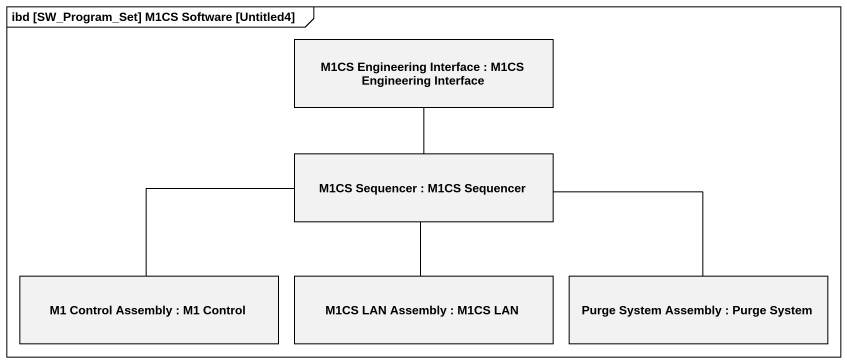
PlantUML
@startuml
mainframe ibd [SW_Program_Set] M1CS Software [Untitled4]
rectangle "M1CS Engineering Interface : M1CS Engineering Interface" as M1CS_Engineering_Interface
rectangle "M1CS Sequencer : M1CS Sequencer" as M1CS_Sequencer
rectangle "M1 Control Assembly : M1 Control" as M1_Control_Assembly
rectangle "M1CS LAN Assembly : M1CS LAN" as M1CS_LAN_Assembly
rectangle "Purge System Assembly : Purge System" as Purge_System_Assembly
M1CS_Engineering_Interface -- M1CS_Sequencer
M1CS_Sequencer -left- M1_Control_Assembly
M1CS_Sequencer -- M1CS_LAN_Assembly
M1CS_Sequencer -right- Purge_System_Assembly
@enduml
